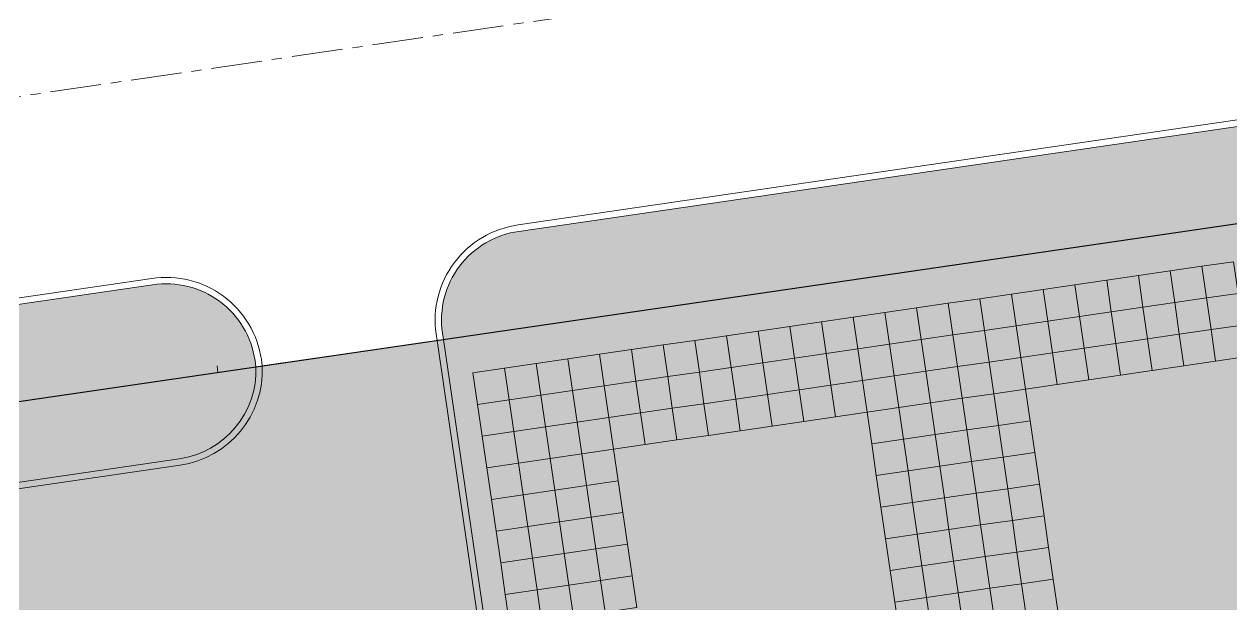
# Model space of a CAD drawing. Header units: metres. Extents: x 2 to 659295185, y -28 to 1124222152.
# Drawn here: x 656880.24 to 656917.95, y 1124463.54 to 1124481.68 of the extents above; entities that cross this region are included whole.
import ezdxf

# ---------------------------------------------------------------- set-up
doc = ezdxf.new("R2010")
doc.units = ezdxf.units.M
doc.header["$MEASUREMENT"] = 0
doc.linetypes.add('CENTER', pattern=[50.8, 31.75, -6.35, 6.35, -6.35])
for name, color, linetype, lineweight in [("a''brocal", 220, 'CONTINUOUS', 15), ('area verde', 76, 'CONTINUOUS', 13), ('eje vial', 1, 'CENTER', 15), ('ESCUELA', 7, 'CONTINUOUS', 15)]:
    doc.layers.add(name, color=color, linetype=linetype, lineweight=lineweight)
doc.layers.add('AREA ACERA', color=7, linetype='CONTINUOUS', lineweight=15, true_color=0xfbe193)
doc.layers.add('parcela simoncito', color=7, linetype='CONTINUOUS', lineweight=9, true_color=0xe9debe)
doc.linetypes.add('FENCELINE2', pattern='A,0.25,-0.1,[132,ltypeshp.shx,S=0.1,R=0,X=-0.1,Y=0],-0.1,1', length=1.45)

msp = doc.modelspace()

# ---------------------------------------------------------------- hatches: boundary and pattern name
at = {"layer": 'AREA ACERA'}
h = msp.add_hatch(color=256, dxfattribs=at)
h.dxf.hatch_style = 1
edge = h.paths.add_edge_path()
edge.add_line((657019.5313, 1124492.1011), (656957.6259, 1124483.051))
edge.add_line((656957.6259, 1124483.051), (656957.4523, 1124484.2384))
edge.add_line((656957.4523, 1124484.2384), (656939.543, 1124481.6202))
edge.add_line((656939.543, 1124481.6202), (656939.7166, 1124480.4328))
edge.add_line((656939.7166, 1124480.4328), (656893.5638, 1124473.6858))
edge.add_arc((656896.0828, 1124472.431), 2.8143, 153.52035, 190.24039)
edge.add_line((656893.3134, 1124471.9306), (656893.3203, 1124471.8809))
edge.add_line((656893.3203, 1124471.8809), (656893.3276, 1124471.831))
edge.add_line((656893.3276, 1124471.831), (656940.0757, 1124478.666))
edge.add_line((656940.0757, 1124478.666), (656940.0757, 1124478.6661))
edge.add_line((656940.0757, 1124478.6661), (656957.8863, 1124481.2701))
edge.add_line((656957.8863, 1124481.2701), (657020.2887, 1124490.3937))
edge.add_line((657020.2887, 1124490.3937), (657020.2596, 1124490.5907))
edge.add_arc((657017.489, 1124490.1857), 2.8, 8.31819, 43.16449)
h = msp.add_hatch(color=256, dxfattribs=at)
h.dxf.hatch_style = 1
edge = h.paths.add_edge_path()
edge.add_line((656812.7922, 1124448.5478), (656813.98, 1124448.7215))
edge.add_line((656813.98, 1124448.7215), (656817.6683, 1124423.4903))
edge.add_arc((656818.9188, 1124425.9955), 2.8, 243.47354, 278.31725)
edge.add_line((656819.3238, 1124423.225), (656819.5345, 1124423.2559))
edge.add_line((656819.5345, 1124423.2559), (656815.3534, 1124451.7639))
edge.add_arc((656824.0867, 1124452.8177), 8.7966, 98.29634, 186.88058, ccw=False)
edge.add_line((656822.8174, 1124461.5223), (656887.4748, 1124470.9756))
edge.add_arc((656884.6207, 1124470.7336), 2.8643, 4.84559, 42.94099)
edge.add_line((656886.7175, 1124472.6849), (656825.5277, 1124463.7392))
edge.add_line((656825.5277, 1124463.7392), (656825.3541, 1124464.9268))
edge.add_line((656825.3541, 1124464.9268), (656822.3866, 1124464.493))
edge.add_line((656822.3866, 1124464.493), (656822.5592, 1124463.3055))
edge.add_arc((656824.0935, 1124452.8171), 10.6, 98.32246, 186.09832)
edge.add_line((656813.5535, 1124451.691), (656812.3653, 1124451.5173))
edge.add_line((656812.3653, 1124451.5173), (656812.7922, 1124448.5478))
at = {"layer": 'area verde'}
h = msp.add_hatch(color=256, dxfattribs=at)
h.dxf.hatch_style = 1
h.paths.add_polyline_path([(656808.3412, 1124487.2822), (656807.1538, 1124487.1086, 0.4137659), (656820.5339, 1124477.1574), (656820.3603, 1124478.3448, -0.4137153)])
h.paths.add_polyline_path([(656791.9966, 1124599.0741), (656790.8093, 1124598.9005), (656806.7198, 1124490.077), (656807.9071, 1124490.2506)])
h.paths.add_polyline_path([(656986.6319, 1124576.9556), (656988.5318, 1124563.1292), (656995.9171, 1124564.144), (656994.0172, 1124577.9704)], flags=9)
h.paths.add_polyline_path([(657002.1092, 1124565.0645), (657002.2776, 1124563.7907), (657002.9055, 1124563.8737), (657002.7371, 1124565.1475)], flags=9)
h.paths.add_polyline_path([(656998.582, 1124587.8349), (656998.98, 1124584.8251), (656999.908, 1124584.9478), (656999.5101, 1124587.9576)], flags=9)
h.paths.add_polyline_path([(656821.684, 1124512.8751), (656845.9565, 1124516.412), (656843.8041, 1124531.1833), (656819.5315, 1124527.6464)], flags=9)
h.paths.add_polyline_path([(656802.9479, 1124500.5363), (656801.9545, 1124507.9445), (656793.7848, 1124506.849), (656794.7781, 1124499.4409)], flags=25)
h.paths.add_polyline_path([(656804.0683, 1124539.4829), (656945.4755, 1124560.4646), (656943.2071, 1124575.7526), (656801.7999, 1124554.7708)], flags=9)
h.paths.add_polyline_path([(657050.625, 1124530.4296), (657049.6316, 1124537.8378), (657041.4619, 1124536.7423), (657042.4552, 1124529.3341)], flags=9)
h.paths.add_polyline_path([(656899.1535, 1124632.5031), (656906.5355, 1124633.6754), (656905.2427, 1124641.8162), (656897.8607, 1124640.6439)], flags=9)
h.paths.add_polyline_path([(656912.2024, 1124479.2985), (656919.5844, 1124480.4708), (656918.2916, 1124488.6117), (656910.9096, 1124487.4394)], flags=9)
h.paths.add_polyline_path([(656972.8873, 1124592.2578), (657023.0607, 1124599.5689), (657019.9367, 1124621.008), (656969.7633, 1124613.697)], flags=9)
h.paths.add_polyline_path([(656913.3252, 1124579.4734), (656940.7625, 1124583.4715), (656936.6672, 1124611.5757), (656909.2299, 1124607.5777)], flags=9)
h.paths.add_polyline_path([(656826.8865, 1124568.7359), (656855.4147, 1124572.8929), (656852.2907, 1124594.332), (656823.7625, 1124590.175)], flags=9)
h.paths.add_polyline_path([(656916.5988, 1124524.0645), (656945.1421, 1124528.2237), (656942.018, 1124549.6628), (656913.4747, 1124545.5036)], flags=9)
h = msp.add_hatch(color=256, dxfattribs=at)
h.dxf.hatch_style = 1
h.paths.add_polyline_path([(656895.6853, 1124475.2088, 0.2474542), (656893.5638, 1124473.6858), (656939.7166, 1124480.4328), (656939.543, 1124481.6204)])
h = msp.add_hatch(color=256, dxfattribs=at)
h.dxf.hatch_style = 1
h.paths.add_polyline_path([(656825.354, 1124464.9268), (656825.5277, 1124463.7392), (656886.7175, 1124472.6849, 0.2475264), (656884.2481, 1124473.5368)])
h.paths.add_polyline_path([(656822.5592, 1124463.3055), (656822.3856, 1124464.4928, 0.4040371), (656812.3653, 1124451.5173), (656813.5535, 1124451.691, -0.402889)])
h.paths.add_polyline_path([(656813.98, 1124448.7215), (656812.7922, 1124448.5478), (656816.1452, 1124425.6118, 0.2474557), (656817.6683, 1124423.4903)])
at = {"layer": 'parcela simoncito'}
h = msp.add_hatch(color=256, dxfattribs=at)
edge = h.paths.add_edge_path()
edge.add_line((656940.076, 1124478.666), (656947.3231, 1124429.0983))
edge.add_line((656947.3231, 1124429.0983), (656892.3966, 1124421.0684))
edge.add_arc((656894.9753, 1124402.8929), 18.3574, 98.07524, 135.22316)
edge.add_line((656881.9442, 1124415.8229), (656874.1358, 1124469.0252))
edge.add_line((656874.1358, 1124469.0252), (656940.076, 1124478.666))

# ---------------------------------------------------------------- linework, layer by layer
at = {"layer": "a''brocal", "elevation": 433.2399}
for points in [[(656820.3638, 1124417.6029), (656819.5636, 1124423.058), (656819.3528, 1124423.0271, -0.4163859), (656815.9472, 1124425.5836), (656812.2197, 1124451.0811, -0.4142177), (656822.3576, 1124464.6909), (656884.2184, 1124473.7346, -0.4164622), (656887.6436, 1124471.2035), (656887.6727, 1124471.0044), (656893.1297, 1124471.8022), (656893.1006, 1124472.0013, -0.4163859), (656895.6571, 1124475.4068), (657017.0779, 1124493.1573, -0.4119684)], [(656887.4748, 1124470.9755), (656887.4457, 1124471.1746, 0.4165412), (656884.2481, 1124473.5368), (656822.3866, 1124464.493, 0.4142177), (656812.4176, 1124451.11), (656816.1452, 1124425.6118, 0.4164622), (656819.3238, 1124423.225), (656819.5345, 1124423.2559)]]:
    msp.add_lwpolyline(points, format="xyb", dxfattribs=at)
at = {"layer": "a''brocal", "elevation": 433.2399, "flags": 128}
msp.add_lwpolyline([(657020.2884, 1124490.3937), (657020.2596, 1124490.5907, 0.4118897), (657017.106, 1124492.9593), (656895.6853, 1124475.2088, 0.4164622), (656893.2985, 1124472.0302), (656893.3276, 1124471.8311)], format="xyb", dxfattribs=at)
at = {"layer": "a''brocal", "linetype": 'Continuous', "ltscale": 0.4, "elevation": 433.2399}
for points in [[(656893.3279, 1124471.8312), (656895.2663, 1124458.572), (656884.9757, 1124457.0676)], [(656893.13, 1124471.8023), (656895.0395, 1124458.741), (656885.1446, 1124457.2945), (656885.1446, 1124457.2945)], [(656887.6879, 1124471.0064), (656887.6879, 1124471.0066)]]:
    msp.add_lwpolyline(points, dxfattribs=at)
for points in [[(656878.4516, 1124467.1297), (656885.0811, 1124468.0989, 0.383115), (656887.4741, 1124470.9753, 0.383115)], [(656878.6784, 1124466.9608), (656885.11, 1124467.901, 0.3851753), (656887.673, 1124471.0044, 0.3851753)]]:
    msp.add_lwpolyline(points, format="xyb", dxfattribs=at)
at = {"layer": "a''brocal", "elevation": 433.2399}
msp.add_lwpolyline([(656886.2874, 1124470.8019), (656886.2583, 1124471.001)], dxfattribs=at)
at = {"layer": 'eje vial', "ltscale": 0.05, "elevation": 433.2399, "flags": 128}
msp.add_lwpolyline([(656624.7067, 1124442.0844), (657049.9026, 1124504.2505)], dxfattribs=at)
at = {"layer": 'ESCUELA', "color": 1, "linetype": 'FENCELINE2', "lineweight": 30, "ltscale": 1.8, "elevation": 433.2399}
msp.add_lwpolyline([(656940.076, 1124478.666), (656947.3231, 1124429.0983), (656892.3966, 1124421.0684, 0.163523), (656881.9442, 1124415.8229), (656881.9442, 1124415.8229), (656874.1358, 1124469.0252), (656940.076, 1124478.666)], format="xyb", dxfattribs=at)
at = {"layer": 'ESCUELA', "color": 248, "lineweight": 9, "ltscale": 100, "elevation": 433.2399}
for points in [[(656918.141, 1124473.271), (656917.9964, 1124474.2605), (656917.0069, 1124474.1159), (656917.1515, 1124473.1264)], [(656915.1726, 1124472.8371), (656915.0279, 1124473.8266), (656914.0385, 1124473.682), (656914.1831, 1124472.6925)], [(656916.1621, 1124472.9818), (656916.0174, 1124473.9712), (656915.0279, 1124473.8266), (656915.1726, 1124472.8371)], [(656917.1515, 1124473.1264), (656917.0069, 1124474.1159), (656916.0174, 1124473.9712), (656916.1621, 1124472.9818)], [(656912.2041, 1124472.4033), (656912.0595, 1124473.3927), (656911.07, 1124473.2481), (656911.2146, 1124472.2586)], [(656913.1936, 1124472.5479), (656913.049, 1124473.5374), (656912.0595, 1124473.3927), (656912.2041, 1124472.4033)], [(656914.1831, 1124472.6925), (656914.0385, 1124473.682), (656913.049, 1124473.5374), (656913.1936, 1124472.5479)], [(656910.2251, 1124472.114), (656910.0805, 1124473.1035), (656909.091, 1124472.9589), (656909.2356, 1124471.9694)], [(656911.2146, 1124472.2586), (656911.07, 1124473.2481), (656910.0805, 1124473.1035), (656910.2251, 1124472.114)], [(656917.2962, 1124472.1369), (656917.1515, 1124473.1264), (656916.1621, 1124472.9818), (656916.3067, 1124471.9923)], [(656918.2857, 1124472.2815), (656918.141, 1124473.271), (656917.1515, 1124473.1264), (656917.2962, 1124472.1369)], [(656907.2567, 1124471.6801), (656907.1121, 1124472.6696), (656906.1226, 1124472.525), (656906.2672, 1124471.5355)], [(656908.2462, 1124471.8248), (656908.1015, 1124472.8142), (656907.1121, 1124472.6696), (656907.2567, 1124471.6801)], [(656909.2356, 1124471.9694), (656909.091, 1124472.9589), (656908.1015, 1124472.8142), (656908.2462, 1124471.8248)], [(656914.3277, 1124471.703), (656914.1831, 1124472.6925), (656913.1936, 1124472.5479), (656913.3382, 1124471.5584)], [(656915.3172, 1124471.8477), (656915.1726, 1124472.8371), (656914.1831, 1124472.6925), (656914.3277, 1124471.703)], [(656916.3067, 1124471.9923), (656916.1621, 1124472.9818), (656915.1726, 1124472.8371), (656915.3172, 1124471.8477)], [(656905.2777, 1124471.3909), (656905.1331, 1124472.3804), (656904.1436, 1124472.2357), (656904.2882, 1124471.2463)], [(656906.2672, 1124471.5355), (656906.1226, 1124472.525), (656905.1331, 1124472.3804), (656905.2777, 1124471.3909)], [(656911.3592, 1124471.2692), (656911.2146, 1124472.2586), (656910.2251, 1124472.114), (656910.3698, 1124471.1245)], [(656912.3487, 1124471.4138), (656912.2041, 1124472.4033), (656911.2146, 1124472.2586), (656911.3592, 1124471.2692)], [(656913.3382, 1124471.5584), (656913.1936, 1124472.5479), (656912.2041, 1124472.4033), (656912.3487, 1124471.4138)], [(656918.4303, 1124471.2922), (656918.2856, 1124472.2817), (656917.2961, 1124472.1371), (656917.4408, 1124471.1476)], [(656902.3092, 1124470.957), (656902.1646, 1124471.9465), (656901.1751, 1124471.8019), (656901.3198, 1124470.8124)], [(656903.2987, 1124471.1016), (656903.1541, 1124472.0911), (656902.1646, 1124471.9465), (656902.3092, 1124470.957)], [(656904.2882, 1124471.2463), (656904.1436, 1124472.2357), (656903.1541, 1124472.0911), (656903.2987, 1124471.1016)], [(656909.3803, 1124470.9799), (656909.2356, 1124471.9694), (656908.2462, 1124471.8248), (656908.3908, 1124470.8353)], [(656910.3698, 1124471.1245), (656910.2251, 1124472.114), (656909.2356, 1124471.9694), (656909.3803, 1124470.9799)], [(656916.4513, 1124471.0028), (656916.3067, 1124471.9923), (656915.3172, 1124471.8477), (656915.4618, 1124470.8582)], [(656917.4408, 1124471.1474), (656917.2962, 1124472.1369), (656916.3067, 1124471.9923), (656916.4513, 1124471.0028)], [(656899.3408, 1124470.5231), (656899.1962, 1124471.5126), (656898.2067, 1124471.368), (656898.3513, 1124470.3785)], [(656900.3303, 1124470.6678), (656900.1856, 1124471.6572), (656899.1962, 1124471.5126), (656899.3408, 1124470.5231)], [(656901.3198, 1124470.8124), (656901.1751, 1124471.8019), (656900.1856, 1124471.6572), (656900.3303, 1124470.6678)], [(656906.4118, 1124470.546), (656906.2672, 1124471.5355), (656905.2777, 1124471.3909), (656905.4223, 1124470.4014)], [(656907.4013, 1124470.6907), (656907.2567, 1124471.6801), (656906.2672, 1124471.5355), (656906.4118, 1124470.546)], [(656908.3908, 1124470.8353), (656908.2462, 1124471.8248), (656907.2567, 1124471.6801), (656907.4013, 1124470.6907)], [(656913.4828, 1124470.5689), (656913.3382, 1124471.5584), (656912.3487, 1124471.4138), (656912.4934, 1124470.4243)], [(656914.4723, 1124470.7136), (656914.3277, 1124471.703), (656913.3382, 1124471.5584), (656913.4828, 1124470.5689)], [(656915.4618, 1124470.8582), (656915.3172, 1124471.8477), (656914.3277, 1124471.703), (656914.4723, 1124470.7136)], [(656897.3618, 1124470.2339), (656897.2172, 1124471.2234), (656896.2277, 1124471.0787), (656896.3723, 1124470.0893)], [(656898.3513, 1124470.3785), (656898.2067, 1124471.368), (656897.2172, 1124471.2234), (656897.3618, 1124470.2339)], [(656904.4328, 1124470.2568), (656904.2882, 1124471.2463), (656903.2987, 1124471.1016), (656903.4434, 1124470.1122)], [(656905.4223, 1124470.4014), (656905.2777, 1124471.3909), (656904.2882, 1124471.2463), (656904.4328, 1124470.2568)], [(656910.5144, 1124470.1352), (656910.3697, 1124471.1247), (656909.3802, 1124470.9801), (656909.5249, 1124469.9906)], [(656911.5039, 1124470.2797), (656911.3592, 1124471.2691), (656910.3698, 1124471.1245), (656910.5144, 1124470.135)], [(656912.4934, 1124470.4243), (656912.3487, 1124471.4138), (656911.3592, 1124471.2692), (656911.5039, 1124470.2797)], [(656895.3828, 1124469.9446), (656895.2382, 1124470.9341), (656894.2487, 1124470.7895), (656894.3933, 1124469.8)], [(656896.3723, 1124470.0893), (656896.2277, 1124471.0787), (656895.2382, 1124470.9341), (656895.3828, 1124469.9446)], [(656901.4644, 1124469.8229), (656901.3198, 1124470.8124), (656900.3303, 1124470.6678), (656900.4749, 1124469.6783)], [(656902.4539, 1124469.9675), (656902.3092, 1124470.957), (656901.3198, 1124470.8124), (656901.4644, 1124469.8229)], [(656903.4434, 1124470.1122), (656903.2987, 1124471.1016), (656902.3092, 1124470.957), (656902.4539, 1124469.9675)], [(656908.5354, 1124469.8458), (656908.3908, 1124470.8353), (656907.4013, 1124470.6907), (656907.5459, 1124469.7012)], [(656909.5249, 1124469.9906), (656909.3802, 1124470.9801), (656908.3908, 1124470.8355), (656908.5354, 1124469.846)], [(656898.4959, 1124469.389), (656898.3513, 1124470.3785), (656897.3618, 1124470.2339), (656897.5064, 1124469.2444)], [(656899.4854, 1124469.5337), (656899.3408, 1124470.5231), (656898.3513, 1124470.3785), (656898.4959, 1124469.389)], [(656900.4749, 1124469.6783), (656900.3303, 1124470.6678), (656899.3408, 1124470.5231), (656899.4854, 1124469.5337)], [(656905.567, 1124469.4119), (656905.4223, 1124470.4014), (656904.4328, 1124470.2568), (656904.5775, 1124469.2673)], [(656906.5564, 1124469.5566), (656906.4118, 1124470.546), (656905.4223, 1124470.4014), (656905.567, 1124469.4119)], [(656907.5459, 1124469.7012), (656907.4013, 1124470.6907), (656906.4118, 1124470.546), (656906.5564, 1124469.5566)], [(656896.5169, 1124469.0998), (656896.3723, 1124470.0893), (656895.3828, 1124469.9446), (656895.5275, 1124468.9552)], [(656897.5064, 1124469.2444), (656897.3618, 1124470.2339), (656896.3723, 1124470.0893), (656896.5169, 1124469.0998)], [(656903.588, 1124469.1227), (656903.4434, 1124470.1122), (656902.4539, 1124469.9675), (656902.5985, 1124468.978)], [(656904.5775, 1124469.2673), (656904.4328, 1124470.2568), (656903.4434, 1124470.1122), (656903.588, 1124469.1227)], [(656909.6695, 1124469.0011), (656909.5249, 1124469.9906), (656908.5354, 1124469.846), (656908.68, 1124468.8565)], [(656910.659, 1124469.1457), (656910.5144, 1124470.1352), (656909.5249, 1124469.9906), (656909.6695, 1124469.0011)], [(656911.6485, 1124469.2902), (656911.5039, 1124470.2797), (656910.5144, 1124470.135), (656910.659, 1124469.1455)], [(656895.5275, 1124468.9552), (656895.3828, 1124469.9446), (656894.3933, 1124469.8), (656894.538, 1124468.8105)], [(656900.6195, 1124468.6888), (656900.4749, 1124469.6783), (656899.4854, 1124469.5336), (656899.63, 1124468.5441)], [(656901.609, 1124468.8334), (656901.4644, 1124469.8229), (656900.4749, 1124469.6783), (656900.6195, 1124468.6888)], [(656902.5985, 1124468.978), (656902.4539, 1124469.9675), (656901.4644, 1124469.8229), (656901.609, 1124468.8334)], [(656907.6905, 1124468.712), (656907.5459, 1124469.7014), (656906.5564, 1124469.5568), (656906.701, 1124468.5673)], [(656908.68, 1124468.8565), (656908.5354, 1124469.846), (656907.5459, 1124469.7013), (656907.6905, 1124468.7119)], [(656897.6511, 1124468.2549), (656897.5064, 1124469.2444), (656896.5169, 1124469.0998), (656896.6616, 1124468.1103)], [(656898.6405, 1124468.3996), (656898.4959, 1124469.389), (656897.5064, 1124469.2444), (656897.6511, 1124468.2549)], [(656899.63, 1124468.5442), (656899.4854, 1124469.5337), (656898.4959, 1124469.389), (656898.6405, 1124468.3996)], [(656911.7931, 1124468.3007), (656911.6485, 1124469.2902), (656910.659, 1124469.1455), (656910.8036, 1124468.156)], [(656895.6721, 1124467.9657), (656895.5275, 1124468.9552), (656894.538, 1124468.8105), (656894.6826, 1124467.8211)], [(656896.6616, 1124468.1103), (656896.5169, 1124469.0998), (656895.5275, 1124468.9552), (656895.6721, 1124467.9657)], [(656908.8246, 1124467.867), (656908.68, 1124468.8565), (656907.6905, 1124468.7119), (656907.8352, 1124467.7224)], [(656909.8141, 1124468.0116), (656909.6695, 1124469.0011), (656908.68, 1124468.8565), (656908.8246, 1124467.867)], [(656910.8036, 1124468.1562), (656910.659, 1124469.1457), (656909.6695, 1124469.0011), (656909.8141, 1124468.0116)], [(656907.8351, 1124467.7225), (656907.6905, 1124468.7119), (656906.701, 1124468.5673), (656906.8457, 1124467.5778)], [(656896.8062, 1124467.1208), (656896.6616, 1124468.1103), (656895.6721, 1124467.9657), (656895.8167, 1124466.9762)], [(656897.7957, 1124467.2654), (656897.6511, 1124468.2549), (656896.6616, 1124468.1103), (656896.8062, 1124467.1208)], [(656898.7852, 1124467.4101), (656898.6405, 1124468.3996), (656897.6511, 1124468.2549), (656897.7957, 1124467.2654)], [(656910.9482, 1124467.1668), (656910.8036, 1124468.1562), (656909.8141, 1124468.0116), (656909.9587, 1124467.0221)], [(656911.9378, 1124467.3112), (656911.7931, 1124468.3007), (656910.8036, 1124468.156), (656910.9483, 1124467.1666)], [(656895.8167, 1124466.9762), (656895.6721, 1124467.9657), (656894.6826, 1124467.8211), (656894.8272, 1124466.8316)], [(656907.9798, 1124466.733), (656907.8351, 1124467.7225), (656906.8457, 1124467.5778), (656906.9903, 1124466.5883)], [(656908.9693, 1124466.8775), (656908.8246, 1124467.867), (656907.8352, 1124467.7224), (656907.9798, 1124466.7329)], [(656909.9587, 1124467.0221), (656909.8141, 1124468.0116), (656908.8246, 1124467.867), (656908.9693, 1124466.8775)], [(656898.9298, 1124466.4206), (656898.7852, 1124467.4101), (656897.7957, 1124467.2655), (656897.9403, 1124466.276)], [(656895.9613, 1124465.9867), (656895.8167, 1124466.9762), (656894.8272, 1124466.8316), (656894.9718, 1124465.8421)], [(656896.9508, 1124466.1313), (656896.8062, 1124467.1208), (656895.8167, 1124466.9762), (656895.9613, 1124465.9867)], [(656897.9403, 1124466.276), (656897.7957, 1124467.2655), (656896.8062, 1124467.1208), (656896.9508, 1124466.1313)], [(656910.1034, 1124466.0325), (656909.9588, 1124467.022), (656908.9693, 1124466.8774), (656909.1139, 1124465.8879)], [(656911.0929, 1124466.1771), (656910.9483, 1124467.1666), (656909.9588, 1124467.022), (656910.1034, 1124466.0325)], [(656912.0824, 1124466.3218), (656911.9377, 1124467.3112), (656910.9483, 1124467.1666), (656911.0929, 1124466.1771)], [(656908.1244, 1124465.7434), (656907.9798, 1124466.7328), (656906.9903, 1124466.5882), (656907.1349, 1124465.5987)], [(656909.1139, 1124465.8879), (656908.9693, 1124466.8774), (656907.9798, 1124466.7327), (656908.1244, 1124465.7433)], [(656898.0849, 1124465.2865), (656897.9403, 1124466.276), (656896.9508, 1124466.1314), (656897.0954, 1124465.1419)], [(656899.0744, 1124465.4311), (656898.9298, 1124466.4206), (656897.9403, 1124466.276), (656898.0849, 1124465.2865)], [(656912.227, 1124465.3323), (656912.0824, 1124466.3218), (656911.0929, 1124466.1771), (656911.2375, 1124465.1877)], [(656896.106, 1124464.9972), (656895.9613, 1124465.9867), (656894.9718, 1124465.8421), (656895.1165, 1124464.8526)], [(656897.0954, 1124465.1419), (656896.9508, 1124466.1314), (656895.9613, 1124465.9867), (656896.106, 1124464.9972)], [(656909.2585, 1124464.8984), (656909.1139, 1124465.8879), (656908.1244, 1124465.7433), (656908.269, 1124464.7538)], [(656910.248, 1124465.043), (656910.1034, 1124466.0325), (656909.1139, 1124465.8879), (656909.2585, 1124464.8984)], [(656911.2375, 1124465.1877), (656911.0929, 1124466.1771), (656910.1034, 1124466.0325), (656910.248, 1124465.043)], [(656908.269, 1124464.7539), (656908.1244, 1124465.7434), (656907.1349, 1124465.5987), (656907.2795, 1124464.6092)], [(656897.2401, 1124464.1524), (656897.0954, 1124465.1419), (656896.106, 1124464.9972), (656896.2506, 1124464.0078)], [(656898.2296, 1124464.297), (656898.0849, 1124465.2865), (656897.0954, 1124465.1419), (656897.2401, 1124464.1524)], [(656899.219, 1124464.4416), (656899.0744, 1124465.4311), (656898.0849, 1124465.2865), (656898.2296, 1124464.297)], [(656911.3821, 1124464.1982), (656911.2375, 1124465.1877), (656910.248, 1124465.043), (656910.3926, 1124464.0535)], [(656912.3716, 1124464.3428), (656912.227, 1124465.3323), (656911.2375, 1124465.1877), (656911.3821, 1124464.1982)], [(656896.2506, 1124464.0078), (656896.106, 1124464.9972), (656895.1165, 1124464.8526), (656895.2611, 1124463.8631)], [(656908.4137, 1124463.7644), (656908.269, 1124464.7539), (656907.2795, 1124464.6093), (656907.4242, 1124463.6198)], [(656909.4032, 1124463.9089), (656909.2585, 1124464.8984), (656908.269, 1124464.7538), (656908.4137, 1124463.7643)], [(656910.3926, 1124464.0535), (656910.248, 1124465.043), (656909.2585, 1124464.8984), (656909.4032, 1124463.9089)], [(656899.3637, 1124463.4522), (656899.219, 1124464.4416), (656898.2296, 1124464.297), (656898.3742, 1124463.3075)], [(656912.5162, 1124463.3533), (656912.3716, 1124464.3428), (656911.3821, 1124464.1982), (656911.5268, 1124463.2087)], [(656896.3952, 1124463.0183), (656896.2506, 1124464.0078), (656895.2611, 1124463.8631), (656895.4057, 1124462.8737)], [(656897.3847, 1124463.1629), (656897.2401, 1124464.1524), (656896.2506, 1124464.0078), (656896.3952, 1124463.0183)], [(656898.3742, 1124463.3075), (656898.2296, 1124464.297), (656897.2401, 1124464.1524), (656897.3847, 1124463.1629)], [(656910.5373, 1124463.0641), (656910.3926, 1124464.0536), (656909.4032, 1124463.9089), (656909.5478, 1124462.9194)], [(656911.5268, 1124463.2087), (656911.3821, 1124464.1982), (656910.3926, 1124464.0536), (656910.5373, 1124463.0641)], [(656908.5583, 1124462.7749), (656908.4137, 1124463.7644), (656907.4242, 1124463.6198), (656907.5688, 1124462.6303)], [(656909.5478, 1124462.9194), (656909.4032, 1124463.9089), (656908.4137, 1124463.7643), (656908.5583, 1124462.7748)]]:
    msp.add_lwpolyline(points, close=True, dxfattribs=at)

doc.saveas('drawing.dxf')
